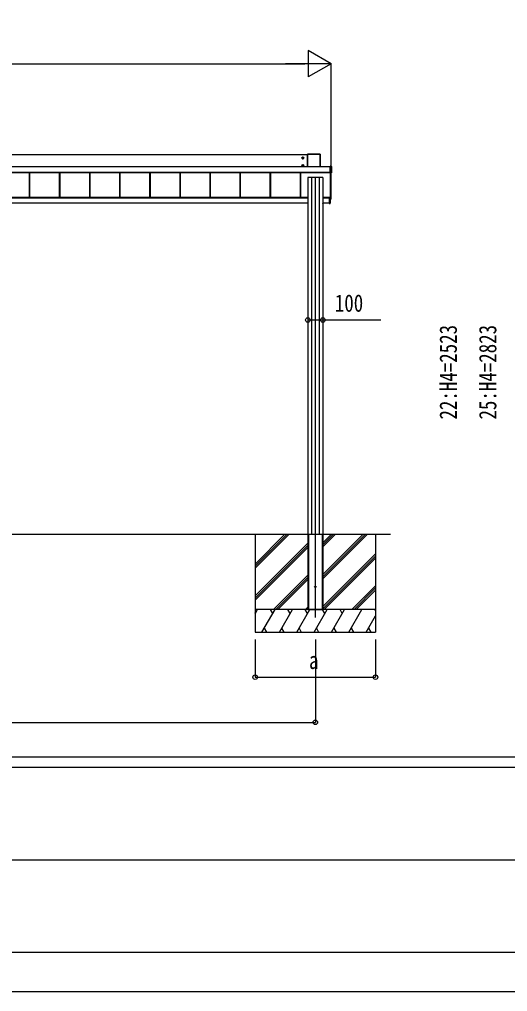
# Model space of a CAD drawing. Units: millimetres, scale not verified. Extents: x -14718 to 14718, y -10395 to 10395.
# Drawn here: x -3622 to -378, y -10395 to -3937 of the extents above; entities that cross this region are included whole.
import ezdxf
from ezdxf.enums import TextEntityAlignment as Align

# ---------------------------------------------------------------- set-up
doc = ezdxf.new("R2010")
doc.units = ezdxf.units.MM
doc.header["$LTSCALE"] = 50
for name, color, linetype in [('0-3_YKK_12', 2, 'Continuous'), ('0-4_YKK_A1', 4, 'Continuous'), ('0-5_YKK_D', 6, 'Continuous'), ('0-6_YKK_ZWAK', 7, 'Continuous')]:
    doc.layers.add(name, color=color, linetype=linetype)
doc.styles.add('ＭＳ ゴシック', font='')
doc.styles.get('ＭＳ ゴシック').set_extended_font_data('MS Gothic')

msp = doc.modelspace()

# ---------------------------------------------------------------- linework, layer by layer
at = {"layer": '0-3_YKK_12'}
msp.add_line((-1655.44, -7909), (-1655.44, -4983.3), dxfattribs=at)
at = {"layer": '0-4_YKK_A1'}
for p, q in [((-1708.44, -4835.37), (-6802.44, -4835.37)), ((-1708.44, -4831.65), (-1708.44, -4913.81)), ((-1708.1, -4831.79), (-1708.44, -4831.65)), ((-1708.1, -4913.81), (-1708.1, -4831.79)), ((-1622.93, -4831.15), (-1707.94, -4831.15)), ((-1707.94, -4831.15), (-1707.6, -4831.3)), ((-1707.6, -4831.3), (-1707.6, -4831.78)), ((-1707.6, -4831.3), (-1623.27, -4831.3)), ((-1707.6, -4831.78), (-1707.6, -4913.81)), ((-1623.27, -4831.78), (-1707.6, -4831.78)), ((-1623.27, -4831.3), (-1622.93, -4831.15)), ((-1623.27, -4831.3), (-1623.27, -4831.78)), ((-1623.27, -4913.81), (-1623.27, -4831.78)), ((-1622.44, -4831.65), (-1622.77, -4831.79)), ((-1622.77, -4831.79), (-1622.77, -4913.81)), ((-1622.44, -4913.81), (-1622.44, -4831.65)), ((-1745.69, -4857.11), (-1731.19, -4857.11)), ((-1745.69, -4907.08), (-1731.19, -4907.08)), ((-1740.72, -4856.35), (-1741.44, -4856.35)), ((-1740.72, -4906.32), (-1741.44, -4906.32)), ((-1738.44, -4864.36), (-1738.44, -4849.86)), ((-1738.44, -4914.33), (-1738.44, -4899.83)), ((-1736.16, -4857.87), (-1735.44, -4857.87)), ((-1736.16, -4907.84), (-1735.44, -4907.84)), ((-6847.94, -4913.81), (-1556.94, -4913.81)), ((-6847.94, -4914.29), (-1556.94, -4914.29)), ((-6847.94, -4953.27), (-1556.94, -4953.27)), ((-6847.94, -4953.78), (-1556.94, -4953.78)), ((-1556.94, -4953.92), (-6847.94, -4953.92)), ((-3556.94, -4953.92), (-3556.94, -5120.15)), ((-3554.34, -4953.92), (-3554.34, -5120.15)), ((-3553.94, -4953.92), (-3553.94, -5120.15)), ((-3356.94, -4953.92), (-3356.94, -5120.15)), ((-3354.34, -4953.92), (-3354.34, -5120.15)), ((-3353.94, -4953.92), (-3353.94, -5120.15)), ((-3156.94, -4953.92), (-3156.94, -5120.15)), ((-3154.34, -4953.92), (-3154.34, -5120.15)), ((-3153.94, -4953.92), (-3153.94, -5120.15)), ((-2956.94, -4953.92), (-2956.94, -5120.15)), ((-2954.34, -4953.92), (-2954.34, -5120.15)), ((-2953.94, -4953.92), (-2953.94, -5120.15)), ((-2756.94, -4953.92), (-2756.94, -5120.15)), ((-2754.34, -4953.92), (-2754.34, -5120.15)), ((-2753.94, -4953.92), (-2753.94, -5120.15)), ((-2556.94, -4953.92), (-2556.94, -5120.15)), ((-2554.34, -4953.92), (-2554.34, -5120.15)), ((-2553.94, -4953.92), (-2553.94, -5120.15)), ((-2356.94, -4953.92), (-2356.94, -5120.15)), ((-2354.34, -4953.92), (-2354.34, -5120.15)), ((-2353.94, -4953.92), (-2353.94, -5120.15)), ((-2156.94, -4953.92), (-2156.94, -5120.15)), ((-2154.34, -4953.92), (-2154.34, -5120.15)), ((-2153.94, -4953.92), (-2153.94, -5120.15)), ((-1956.94, -4953.92), (-1956.94, -5120.15)), ((-1954.34, -4953.92), (-1954.34, -5120.15)), ((-1953.94, -4953.92), (-1953.94, -5120.15)), ((-1756.94, -4953.92), (-1756.94, -5120.15)), ((-1754.34, -4953.92), (-1754.34, -5120.15)), ((-1753.94, -4953.92), (-1753.94, -5120.15)), ((-1555.74, -4912.58), (-1556.94, -4912.58)), ((-1556.94, -4912.73), (-1556.94, -4912.58)), ((-1556.94, -4912.58), (-1556.94, -4912.58)), ((-1555.74, -4912.58), (-1556.94, -4912.58)), ((-1556.94, -4913.22), (-1556.94, -4912.73)), ((-1549.9, -4913.22), (-1556.94, -4913.22)), ((-1556.94, -4954.27), (-1549.9, -4954.27)), ((-1556.94, -4954.79), (-1556.94, -4955.34)), ((-1549.9, -4954.79), (-1556.94, -4954.79)), ((-1556.94, -4955.34), (-1555.74, -4955.34)), ((-1556.94, -4955.34), (-1556.94, -4955.34)), ((-1556.94, -4955.34), (-1555.74, -4955.34)), ((-1555.74, -4912.58), (-1555.74, -4912.58)), ((-1555.74, -4955.34), (-1555.74, -4955.34)), ((-1555.44, -5127.98), (-1555.44, -4955.35)), ((-1555.14, -4912.57), (-1555.19, -4912.57)), ((-1555.14, -4912.54), (-1549.43, -4912.54)), ((-1555.14, -4912.54), (-1555.14, -4912.57)), ((-1555.14, -4955.39), (-1555.14, -4955.51)), ((-1549.43, -4955.51), (-1555.14, -4955.51)), ((-1550.44, -5127.93), (-1550.44, -4955.51)), ((-1549.9, -4912.73), (-1549.43, -4912.54)), ((-1549.9, -4954.27), (-1549.9, -4913.22)), ((-1549.9, -4954.27), (-1549.9, -4954.79)), ((-1549.43, -4955.51), (-1549.9, -4954.79)), ((-1548.94, -4913.04), (-1549.4, -4913.23)), ((-1549.4, -4913.23), (-1549.4, -4954.29)), ((-1549.4, -4954.29), (-1548.94, -4955.01)), ((-1548.94, -4913.04), (-1548.94, -4955.01)), ((-1705.44, -4987.86), (-1705.44, -7352.5)), ((-1680.25, -4986.12), (-1680.25, -7356.5)), ((-1630.62, -4986.12), (-1630.62, -7356.5)), ((-1605.44, -4987.86), (-1605.44, -7352.5)), ((-1549.9, -5087.41), (-1550.44, -5087.38)), ((-1549.44, -5128.97), (-1549.44, -5087.91)), ((-1705.44, -5120.15), (-6745.43, -5120.15)), ((-1705.44, -5122.15), (-6745.43, -5122.15)), ((-1705.44, -5125.02), (-6741.44, -5125.02)), ((-1706.28, -5156.5), (-6741.44, -5156.5)), ((-1706.44, -5158.68), (-1706.3, -5156.5)), ((-1706.28, -5156.5), (-1705.8, -5156.5)), ((-1705.8, -5156.5), (-1705.94, -5158.68)), ((-1705.44, -5156.5), (-1705.8, -5156.5)), ((-1558.44, -5120.15), (-1605.44, -5120.15)), ((-1562.44, -5122.15), (-1605.44, -5122.15)), ((-1562.44, -5125.02), (-1605.44, -5125.02)), ((-1605.07, -5156.5), (-1605.44, -5156.5)), ((-1605.44, -5158.68), (-1604.93, -5158.68)), ((-1604.93, -5159), (-1605.44, -5159)), ((-1605.07, -5156.5), (-1604.59, -5156.5)), ((-1604.93, -5158.68), (-1605.07, -5156.5)), ((-1604.93, -5159), (-1604.93, -5158.68)), ((-1604.73, -5159), (-1604.93, -5159)), ((-1562.44, -5156.5), (-1604.59, -5156.5)), ((-1604.57, -5156.5), (-1604.43, -5158.68)), ((-1557.44, -5120.5), (-1562.44, -5120.49)), ((-1562.44, -5124.78), (-1562.44, -5120.49)), ((-1562.44, -5124.78), (-1562.44, -5124.98)), ((-1556.72, -5124.8), (-1562.44, -5124.78)), ((-1562.44, -5125.28), (-1556.24, -5125.3)), ((-1562.44, -5159.06), (-1556.22, -5158.68)), ((-1562.44, -5158.76), (-1562.44, -5159.06)), ((-1558.94, -5119.76), (-1555.74, -5119.76)), ((-1558.94, -5120.15), (-1558.94, -5119.76)), ((-1558.44, -5120.15), (-1558.44, -5120.44)), ((-1558.44, -5120.44), (-1558.44, -5120.5)), ((-1557.44, -5120.5), (-1557.44, -5119.76)), ((-1556.72, -5122.21), (-1556.72, -5124.8)), ((-1556.72, -5122.21), (-1556.44, -5122.21)), ((-1556.72, -5124.8), (-1556.44, -5124.8)), ((-1556.24, -5125), (-1556.24, -5122.01)), ((-1556.24, -5125), (-1556.23, -5125)), ((-1556.22, -5119.76), (-1556.22, -5121.71)), ((-1556.22, -5121.71), (-1555.94, -5121.71)), ((-1556.22, -5125.3), (-1555.94, -5125.3)), ((-1555.94, -5158.38), (-1556.22, -5158.38)), ((-1555.94, -5121.71), (-1555.94, -5119.76)), ((-1555.94, -5125.3), (-1555.94, -5121.71)), ((-1555.94, -5158.38), (-1555.94, -5125.3)), ((-1550.44, -5128.5), (-1555.94, -5128.84)), ((-1555.94, -5130.09), (-1549.9, -5129.71)), ((-1555.94, -5130.09), (-1549.9, -5129.71)), ((-1549.9, -5129.47), (-1555.62, -5129.82)), ((-1555.62, -5129.82), (-1555.62, -5129.86)), ((-1550.94, -5128.48), (-1554.94, -5128.48)), ((-1550.44, -5128.5), (-1550.44, -5127.93)), ((-1549.9, -5129.71), (-1549.9, -5129.47)), ((-1549.9, -5129.71), (-1549.9, -5129.71)), ((-1549.44, -5128.97), (-1549.44, -5129.21)), ((-12005.44, -7356.5), (-1155.44, -7356.5)), ((-2055.44, -7356.5), (-2055.44, -8006.5)), ((-2055.44, -7583.13), (-1828.8, -7356.5)), ((-2055.44, -7554.85), (-1857.09, -7356.5)), ((-2055.44, -7568.99), (-1843, -7356.56)), ((-1705.44, -7352.5), (-1705.44, -7856.5)), ((-1705.44, -7356.5), (-1705.14, -7356.5)), ((-1705.44, -7356.5), (-1705.44, -7856.5)), ((-1705.14, -7356.5), (-1605.74, -7356.5)), ((-1702.94, -7356.5), (-1702.94, -7856.5)), ((-1701.44, -7356.5), (-1701.44, -7856.5)), ((-1609.44, -7356.5), (-1609.44, -7856.5)), ((-1607.94, -7356.5), (-1607.94, -7856.5)), ((-1605.44, -7352.5), (-1605.44, -7856.5)), ((-1605.44, -7356.5), (-1605.44, -7856.5)), ((-1605.44, -7441.5), (-1520.44, -7356.5)), ((-1605.44, -7427.36), (-1534.58, -7356.5)), ((-1605.44, -7413.22), (-1548.72, -7356.5)), ((-1605.44, -7653.63), (-1308.34, -7356.54)), ((-1605.44, -7639.49), (-1322.49, -7356.54)), ((-1605.44, -7625.35), (-1336.63, -7356.54)), ((-1255.44, -7356.5), (-1255.44, -8006.5)), ((-2055.44, -7766.98), (-1705.44, -7416.98)), ((-2055.44, -7781.12), (-1705.44, -7431.12)), ((-2055.44, -7795.26), (-1705.44, -7445.27)), ((-1605.44, -7837.48), (-1255.44, -7487.48)), ((-1605.44, -7851.62), (-1255.44, -7501.62)), ((-1596.18, -7856.5), (-1255.44, -7515.77)), ((-1932.83, -7856.5), (-1705.44, -7629.11)), ((-1918.68, -7856.5), (-1705.44, -7643.26)), ((-1904.54, -7856.5), (-1705.44, -7657.4)), ((-1412.33, -7856.5), (-1255.44, -7699.61)), ((-1398.18, -7856.5), (-1255.44, -7713.75)), ((-1384.04, -7856.5), (-1255.44, -7727.9)), ((-1255.44, -7856.5), (-2055.44, -7856.5)), ((-2055.44, -7885.44), (-2038.73, -7856.5)), ((-1255.44, -7856.5), (-2055.44, -7856.5)), ((-2009.86, -8006.5), (-1923.26, -7856.5)), ((-1938.26, -7882.48), (-1953.26, -7856.5)), ((-1894.39, -8006.5), (-1807.79, -7856.5)), ((-1822.79, -7882.48), (-1837.79, -7856.5)), ((-1778.92, -8006.5), (-1692.32, -7856.5)), ((-1707.32, -7882.49), (-1722.32, -7856.5)), ((-1720.69, -7856.5), (-1705.44, -7841.24)), ((-1705.44, -7856.5), (-1605.44, -7856.5)), ((-1663.45, -8006.5), (-1576.85, -7856.5)), ((-1591.85, -7882.48), (-1606.85, -7856.5)), ((-1547.98, -8006.5), (-1461.38, -7856.5)), ((-1476.38, -7882.48), (-1491.38, -7856.5)), ((-1432.51, -8006.5), (-1345.91, -7856.5)), ((-1255.44, -7865.17), (-1260.44, -7856.5)), ((-2053.73, -7882.48), (-2055.44, -7879.53)), ((-1317.04, -8006.5), (-1255.44, -7899.8)), ((-2055.44, -8006.5), (-1255.44, -8006.5)), ((-1994.86, -7980.52), (-1979.86, -8006.5)), ((-1879.39, -7980.52), (-1864.39, -8006.5)), ((-1763.92, -7980.52), (-1748.92, -8006.5)), ((-1648.45, -7980.52), (-1633.45, -8006.5)), ((-1532.98, -7980.52), (-1517.98, -8006.5)), ((-1417.51, -7980.52), (-1402.51, -8006.5)), ((-1302.04, -7980.52), (-1287.04, -8006.5))]:
    msp.add_line(p, q, dxfattribs=at)
for points in [[(-1738.44, -4851.34), (-1743.44, -4854.23), (-1743.44, -4860), (-1738.44, -4862.89), (-1733.44, -4860), (-1733.44, -4854.23)], [(-1738.44, -4901.31), (-1743.44, -4904.19), (-1743.44, -4909.97), (-1738.44, -4912.86), (-1733.44, -4909.97), (-1733.44, -4904.19)]]:
    msp.add_lwpolyline(points, close=True, dxfattribs=at)
for points in [[(-1741.44, -4856.35), (-1741.44, -4857.87), (-1740.72, -4857.87)], [(-1741.44, -4906.32), (-1741.44, -4907.84), (-1740.72, -4907.84)], [(-1737.68, -4854.83), (-1737.68, -4854.11), (-1739.2, -4854.11), (-1739.2, -4854.83)], [(-1739.2, -4859.39), (-1739.2, -4860.11), (-1737.68, -4860.11), (-1737.68, -4859.39)], [(-1737.68, -4904.8), (-1737.68, -4904.08), (-1739.2, -4904.08), (-1739.2, -4904.8)], [(-1735.44, -4857.87), (-1735.44, -4856.35), (-1736.16, -4856.35)], [(-1735.44, -4907.84), (-1735.44, -4906.32), (-1736.16, -4906.32)], [(-1739.2, -4909.36), (-1739.2, -4910.08), (-1737.68, -4910.08), (-1737.68, -4909.36)], [(-1556.94, -4912.73), (-1549.9, -4912.73), (-1549.9, -4913.22)], [(-1556.94, -4954.79), (-1556.94, -4954.27), (-1556.94, -4913.22)], [(-1705.44, -5159), (-1705.94, -5159), (-1706.14, -5159)], [(-1705.94, -5159), (-1705.94, -5158.68), (-1705.44, -5158.68)], [(-1556.25, -5125), (-1562.44, -5124.98), (-1562.44, -5125.28), (-1562.44, -5158.76)], [(-1556.22, -5125.3), (-1556.22, -5158.38), (-1562.44, -5158.76)], [(-1556.44, -5124.81), (-1556.44, -5124.8), (-1556.44, -5122.21)], [(-1556.23, -5125), (-1556.24, -5125), (-1556.24, -5125)], [(-1705.14, -7356.5), (-1605.74, -7356.5), (-1605.44, -7356.5)]]:
    msp.add_lwpolyline(points, dxfattribs=at)
for centre, radius in [((-1738.44, -4857.11), 6.25), ((-1738.44, -4907.08), 6.25), ((-1738.44, -4857.11), 5), ((-1738.44, -4907.08), 5), ((-1655.44, -7706.5), 5)]:
    msp.add_circle(centre, radius, dxfattribs=at)
for centre, radius, start, end in [((-1707.6, -4831.8), 0.5, 90.15046, 179.81463), ((-1707.71, -4835.89), 4.12, 88.40447, 95.35624), ((-1623.27, -4831.8), 0.5, 0.18537, 89.84954), ((-1623.16, -4835.89), 4.12, 84.64376, 91.59553), ((-1738.44, -4857.11), 5.58, 153.74848, 206.25152), ((-1738.44, -4907.08), 5.58, 153.74848, 206.25152), ((-1738.44, -4857.11), 5.58, 93.74848, 146.25152), ((-1738.44, -4857.11), 5.58, 213.74848, 266.25152), ((-1738.44, -4907.08), 5.58, 93.74848, 146.25152), ((-1740.72, -4854.83), 1.52, 270, 0), ((-1740.72, -4859.39), 1.52, 0, 90), ((-1740.72, -4904.8), 1.52, 270, 0), ((-1740.72, -4909.36), 1.52, 0, 90), ((-1738.44, -4857.11), 5.58, 33.74848, 86.25152), ((-1738.44, -4857.11), 5.58, 273.74848, 326.25152), ((-1738.44, -4907.08), 5.58, 33.74848, 86.25152), ((-1736.16, -4854.83), 1.52, 180, 270), ((-1736.16, -4859.39), 1.52, 90, 180), ((-1736.16, -4904.8), 1.52, 180, 270), ((-1736.16, -4909.36), 1.52, 90, 180), ((-1738.44, -4857.11), 5.58, 333.74848, 26.25152), ((-1738.44, -4907.08), 5.58, 333.74848, 26.25152), ((-1738.44, -4907.08), 5.58, 213.74848, 266.25152), ((-1738.44, -4907.08), 5.58, 273.74848, 326.25152), ((-1555.64, -4957.95), 2.62, 81.42612, 92.09097), ((-1555.14, -4955.09), 0.301, 243.24083, 270.00691), ((-1555.3, -4911.17), 1.41, 271.33232, 274.49739), ((-1549.9, -4913.23), 0.5, 0.18537, 89.84954), ((-1549.9, -4954.29), 0.502, 270.31408, 359.651), ((-1549.78, -4917.33), 4.12, 84.64376, 91.59553), ((-1549.78, -4958.39), 4.12, 84.64376, 91.59553), ((-1549.94, -5087.91), 0.5, 0.01604, 86.51881), ((-1706.14, -5158.7), 0.3, 176.5, 270), ((-1604.73, -5158.7), 0.3, 270, 3.5), ((-1556.65, -5126.78), 1.98, 83.79926, 91.95127), ((-1556.25, -5125.3), 0.3, 87.77338, 89.77816), ((-1556.25, -5125.14), 0.141, 85.77463, 89.9759), ((-1557.48, -5125.22), 1.25, 356.45735, 10.27369), ((-1556.24, -5121.71), 0.3, 269.98255, 359.98254), ((-1557.44, -5125.17), 1.21, 354.17006, 8.37745), ((-1556.24, -5125.3), 0.3, 0, 89.87763), ((-1557.56, -5121.78), 1.35, 350.09675, 2.91202), ((-1557.43, -5125.22), 1.22, 356.27163, 10.47203), ((-1556.24, -5158.38), 0.3, 273.5, 0), ((-1557.45, -5158.53), 1.24, 353.06854, 6.93146), ((-1555.64, -5129.52), 0.3, 180.0189, 273.51595), ((-1555.64, -5129.56), 0.3, 180.0189, 273.51595), ((-1555.74, -5119.46), 0.3, 269.98255, 359.98252), ((-1554.94, -5127.98), 0.5, 180.01746, 270.01745), ((-1550.94, -5127.98), 0.5, 269.98255, 359.98254), ((-1549.94, -5128.97), 0.5, 273.48119, 359.98396), ((-1549.94, -5129.21), 0.5, 273.6197, 0), ((-1549.94, -5129.21), 0.5, 273.48119, 359.98396)]:
    msp.add_arc(centre, radius, start, end, dxfattribs=at)
for centre, major_axis, ratio, start_param, end_param in [((-1707.93, -4831.65), (0.382, -0.325), 0.996231, 2.2770247, 3.8440941), ((-1622.94, -4831.65), (0.382, 0.325), 0.996231, 5.5806839, 7.1477533), ((-1555.74, -4912.57), (0.6, 0), 0.026226, 4.712389, 5.6461648), ((-1555.74, -4955.39), (0.6, 0), 0.096025, 6.2831853, 7.8539816), ((-1555.14, -4955.21), (0, 0.3), 0.998743, 2.0534275, 3.1415927), ((-1555.14, -4912.84), (0, 0.3), 0.998743, 6.2831853, 6.8214342), ((-1555.74, -4912.57), (0.6, 0), 0.026226, 5.6461648, 6.2831853), ((-1549.44, -4913.04), (0.382, 0.325), 0.996231, 5.5806839, 7.1477533), ((-1549.44, -4955.01), (0.382, -0.325), 0.996231, 5.4186173, 6.9856867), ((-1655.44, -4987.86), (50, 0), 0.04, 6.2831853, 9.424778), ((-1705.94, -5158.7), (0.5, -0.018), 0.036539, 1.5736281, 3.1406975), ((-1604.93, -5158.7), (0.5, 0.018), 0.036539, 0.0008951, 1.5679645), ((-1556.22, -5122.21), (-0.301, 0.4), 0.997782, 5.6362522, 7.2070486), ((-1556.74, -5124.8), (-0.001, 0.2), 0.09157, 4.6769241, 4.7117655), ((-1556.24, -5124.8), (0.482, 0.007), 0.414889, 3.1353871, 4.6694768), ((-1556.24, -5122.21), (-0.108, 0.169), 0.994155, 5.7105836, 7.28138), ((-1556.24, -5124.8), (0.145, 0.15), 0.921201, 2.3804184, 3.9145081), ((-1556.22, -5124.8), (-0.301, 0.4), 0.997782, 2.4579529, 2.4946596), ((-1556.22, -5129.89), (0.6, 0.037), 0.034769, 5.198958, 6.2810574)]:
    msp.add_ellipse(centre, major_axis=major_axis, ratio=ratio, start_param=start_param, end_param=end_param, dxfattribs=at)
at = {"layer": '0-5_YKK_D'}
for p, q in [((-1550.44, -4231.15), (-1701.99, -4143.65)), ((-1701.99, -4143.65), (-1701.99, -4318.65)), ((-11985.44, -4231.15), (-1725.44, -4231.15)), ((-1550.44, -4231.15), (-1853.54, -4231.15)), ((-1550.44, -4231.15), (-1701.99, -4318.65)), ((-1550.44, -4954.51), (-1550.44, -4230.15)), ((-1705.44, -5930.97), (-1705.44, -5934.49)), ((-2055.44, -8056.5), (-2055.44, -8307.5)), ((-1655.44, -8056.5), (-1655.44, -8607.5)), ((-1255.44, -8056.5), (-1255.44, -8307.5)), ((-2055.44, -8306.5), (-1255.44, -8306.5)), ((-6855.44, -8606.5), (-1655.44, -8606.5))]:
    msp.add_line(p, q, dxfattribs=at)
msp.add_lwpolyline([(-1705.44, -5933.49), (-1605.44, -5933.49), (-1220.34, -5933.49)], dxfattribs=at)
for centre in [(-1705.44, -5933.49), (-1605.44, -5933.49), (-2055.44, -8306.5), (-1255.44, -8306.5), (-1655.44, -8606.5)]:
    msp.add_circle(centre, 14.88, dxfattribs=at)
at = {"layer": '0-6_YKK_ZWAK'}
for p, q in [((13632.57, -8837.5), (-13667.43, -8837.5)), ((-17.43, -8907.5), (-4567.43, -8907.5)), ((-4541.18, -9520), (-17.43, -9520)), ((-4567.43, -10132.5), (-17.43, -10132.5))]:
    msp.add_line(p, q, dxfattribs=at)
msp.add_lwpolyline([(-14717.5, -10395), (14717.5, -10395), (14717.5, 10395), (-14717.5, 10395)], close=True, dxfattribs=at)

# ---------------------------------------------------------------- texts
at = {"layer": '0-5_YKK_D', "style": 'ＭＳ ゴシック', "width": 0.8}
for s, p in [('100', (-1525.94, -5913.49)), ('a', (-1697.44, -8286.5))]:
    msp.add_text(s, height=115.5, dxfattribs=at).set_placement(p, align=Align.BOTTOM_LEFT)
for s, p in [('22:H4=2523', (-680.39, -6594.93)), ('25:H4=2823', (-417.89, -6594.93))]:
    msp.add_text(s, height=115.5, rotation=90, dxfattribs=at).set_placement(p, align=Align.BOTTOM_LEFT)

doc.saveas('drawing.dxf')
